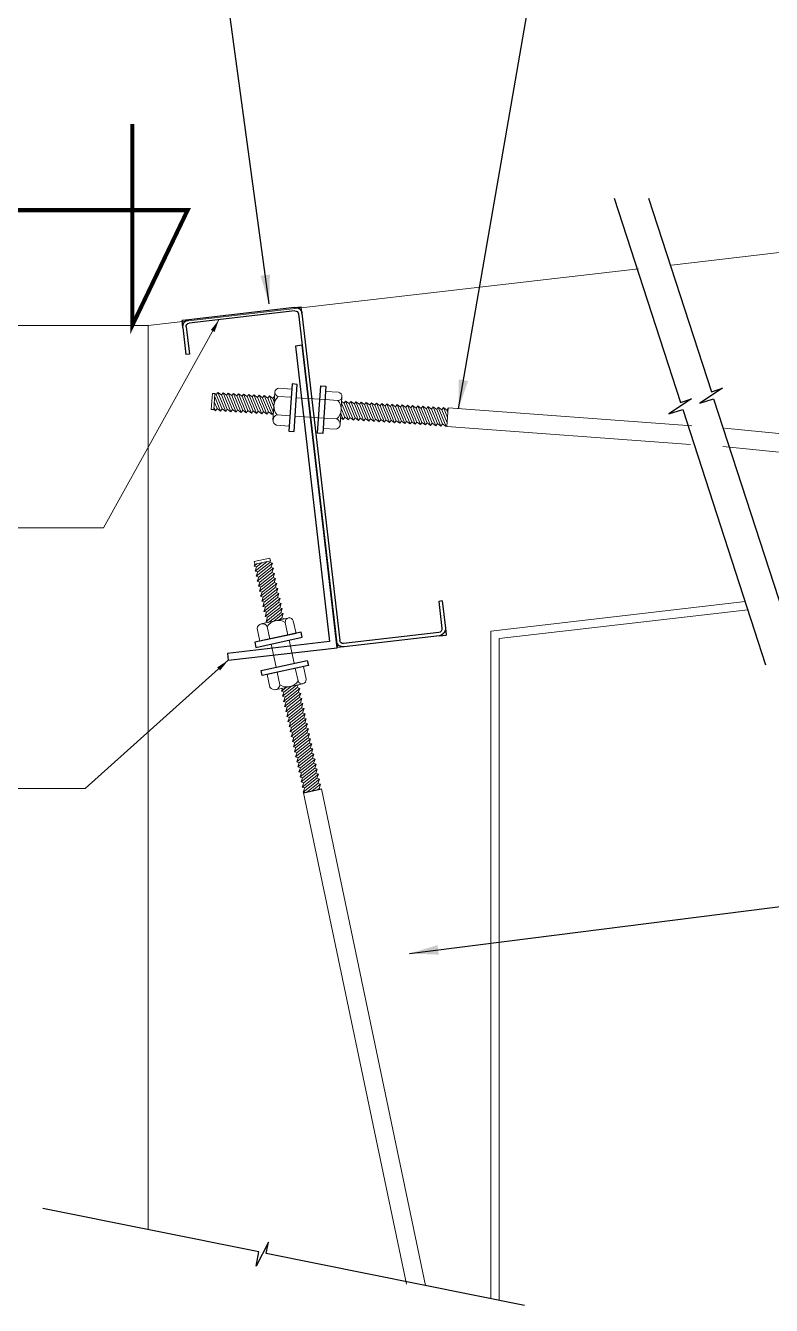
# Model space of a CAD drawing. Header units: millimetres. Extents: x 591978 to 1200763, y 19941 to 205918.
# Drawn here: x 743091 to 748878, y 132332 to 142262 of the extents above; entities that cross this region are included whole.
import ezdxf
from ezdxf.lldxf.tags import DXFTag

# ---------------------------------------------------------------- set-up
doc = ezdxf.new("R2010")
doc.units = ezdxf.units.MM
doc.header["$LTSCALE"] = 790
doc.header["$MEASUREMENT"] = 0
doc.linetypes.add('HIDDEN', pattern=[0.375, 0.25, -0.125])
doc.layers.add('DIM', color=2, linetype='Continuous')
doc.layers.add('STEEL', color=4, linetype='Continuous')
doc.layers.add('WEB', color=1, linetype='Continuous', lineweight=15)
doc.styles.add('ROMANS', font='romans.shx')
doc.styles.add('T02', font='SIMPLEX.SHX', dxfattribs={"width": 0.8})
tags = doc.linetypes.add('DASHED2', pattern=[0.375, 0.25, -0.125]).pattern_tags.tags
tags[6:7] = [DXFTag(74, 4), DXFTag(75, 0), DXFTag(340, '0'), DXFTag(46, 1.0), DXFTag(50, 0.0), DXFTag(44, 0.0), DXFTag(45, 0.0)]
tags[4:5] = [DXFTag(74, 4), DXFTag(75, 0), DXFTag(340, '0'), DXFTag(46, 1.0), DXFTag(50, 0.0), DXFTag(44, 0.0), DXFTag(45, 0.0)]
doc.dimstyles.new('DIM-100', dxfattribs={"dimscale": 100, "dimtxt": 2, "dimasz": 1, "dimexe": 1, "dimexo": 1.5, "dimgap": 1, "dimtad": 1, "dimdec": 0, "dimzin": 0, "dimdsep": 46, "dimtxsty": 'ROMANS', "dimcen": 0.09, "dimdle": 1, "dimclrd": 3, "dimclre": 3, "dimclrt": 2, "dimadec": 0, "dimazin": 0, "dimtfac": 0.09, "dimtdec": 0, "dimtix": 1, "dimtmove": 2, "dimatfit": 3, "dimfxl": 1, "dimtolj": 1, "dimtzin": 0, "dimlwd": 9, "dimlwe": 9, "dimarcsym": 0})
doc.dimstyles.new('DIM-150', dxfattribs={"dimscale": 150, "dimtxt": 2, "dimasz": 1.5, "dimexe": 0.5, "dimexo": 0.5, "dimgap": 0.5, "dimtad": 1, "dimdec": 0, "dimzin": 0, "dimdsep": 46, "dimtxsty": 'T02', "dimcen": 1, "dimclrd": 3, "dimclre": 3, "dimclrt": 2, "dimadec": 0, "dimazin": 0, "dimtfac": 1, "dimtdec": 0, "dimtmove": 2, "dimatfit": 3, "dimfxl": 1, "dimtolj": 1, "dimtzin": 0, "dimlwd": -1, "dimlwe": -1, "dimarcsym": 0})

# ---------------------------------------------------------------- blocks, each defined once
blk = doc.blocks.new('DWW')
at = {"layer": 'STEEL', "color": 8, "linetype": 'HIDDEN', "ltscale": 0.05}
for p, q in [((2, 127.14), (-2, 127.14)), ((-2, 123.14), (-2, 127.14)), ((58, 127.14), (62, 127.14)), ((62, 123.14), (62, 127.14)), ((-70, -68.86), (-70, -72.86)), ((-66, -72.86), (-70, -72.86)), ((-4, -72.86), (0, -72.86)), ((0, -68.86), (0, -72.86))]:
    blk.add_line(p, q, dxfattribs=at)
at = {"layer": 'STEEL', "color": 20}
for p, q in [((58, 127.14), (2, 127.14)), ((-2, -68.86), (-2, 123.14)), ((0, -68.86), (0, 123.14)), ((58, 125.14), (2, 125.14)), ((60, 107.14), (60, 123.14)), ((62, 107.14), (62, 123.14)), ((62, 107.14), (60, 107.14)), ((-70, -68.86), (-70, -52.86)), ((-68, -52.86), (-70, -52.86)), ((-68, -68.86), (-68, -52.86)), ((-4, -70.86), (-66, -70.86)), ((-4, -72.86), (-66, -72.86))]:
    blk.add_line(p, q, dxfattribs=at)
for centre, radius, start, end in [((2, 123.14), 4, 90, 180), ((58, 123.14), 4, 0, 90), ((2, 123.14), 2, 90, 180), ((58, 123.14), 2, 0, 90), ((-66, -68.86), 4, 180, 270), ((-66, -68.86), 2, 180, 270), ((-4, -68.86), 2, 270, 0), ((-4, -68.86), 4, 270, 0)]:
    blk.add_arc(centre, radius, start, end, dxfattribs=at)
blk = doc.blocks.new('PURLIN')
at = {"color": 2}
blk.add_blockref('DWW', (274100.12, 569500.08), dxfattribs=at)

msp = doc.modelspace()

# ---------------------------------------------------------------- linework, layer by layer
at = {"color": 0, "lineweight": 13}
for p, q in [((748261.4, 139156.3), (746369.9, 139295.4)), ((748249.5, 139013.2), (746360.2, 139152.2)), ((748514.7, 139139.1), (750770.9, 138915.1)), ((748502.7, 138996), (750758.9, 138772)), ((745247.2, 136309.2), (746047, 132496.5)), ((745387.3, 136339.7), (746194, 132486.6))]:
    msp.add_line(p, q, dxfattribs=at)
msp.add_line((745247.2, 136309.2), (745387.3, 136339.7))
at = {"const_width": 31.6}
msp.add_lwpolyline([(739071.3, 140830.1), (744347.9, 140830.1), (743918, 139934.3), (743918, 141498.1)], dxfattribs=at)
at = {"color": 0}
for points in [[(747658.1, 140923.2), (748172.4, 139338.7), (748258.2, 139366.6), (748083, 139250), (748189.9, 139284.7), (748833.3, 137302.7)], [(747924.9, 140923.2), (748412.7, 139420.5), (748498.4, 139448.3), (748323.3, 139331.8), (748430.2, 139366.4), (749077.2, 137373.2)], [(746961.2, 132332.1), (744957.6, 132735.4), (744975.4, 132823.9), (744879.7, 132636.5), (744901.9, 132746.6), (743223.9, 133084.4)]]:
    msp.add_lwpolyline(points, dxfattribs=at)
at = {"color": 2}
for points in [[(745134.3, 139115.3), (745174.1, 139112.6), (745199, 139478.8), (745159.2, 139481.5)], [(745396.7, 139097.5), (745356.9, 139100.2), (745381.8, 139466.4), (745421.6, 139463.7)], [(744869.6, 137477.1), (744878.1, 137438.1), (745236.7, 137516.2), (745228.3, 137555.2)], [(744926.3, 137219.3), (744917.8, 137258.3), (745276.5, 137336.4), (745285, 137297.4)]]:
    msp.add_lwpolyline(points, close=True, dxfattribs=at)
at = {"layer": 'DIM', "color": 2}
msp.add_lwpolyline([(744657.2, 137390.6), (744663.3, 137337.8), (745508.8, 137435.6), (745237.3, 139781.5), (745184.5, 139775.4), (745449.9, 137482.4)], close=True, dxfattribs=at)
at = {"layer": 'WEB', "color": 6, "linetype": 'DASHED2', "lineweight": 13}
for p, q in [((748104, 140404.5), (754582.3, 141154.4)), ((744042.1, 139934.3), (747846.9, 140374.7)), ((744042.1, 139934.3), (744042.1, 132919.7)), ((746701.9, 137564.6), (748674.2, 137792.9)), ((746766.8, 137506.8), (748694.6, 137730)), ((746701.9, 137564.6), (746701.9, 132384.3)), ((746766.8, 137506.8), (746766.8, 132371.3))]:
    msp.add_line(p, q, dxfattribs=at)
at = {"layer": 'WEB', "color": 4, "linetype": 'DASHED2', "lineweight": 13}
msp.add_line((744042.1, 139934.3), (741912.1, 139934.3), dxfattribs=at)
at = {"layer": 'WEB', "lineweight": 13}
for p, q in [((745056.2, 139448.5), (745156.5, 139441.7)), ((745137, 139155.1), (745156.5, 139441.7)), ((745399.4, 139137.3), (745418.9, 139423.9)), ((745519.2, 139417.1), (745418.9, 139423.9)), ((744531.6, 139284.6), (744540, 139408.8)), ((744559.6, 139407.5), (744540, 139408.8)), ((744559.6, 139407.5), (744551.2, 139283.3)), ((744559.6, 139407.5), (744570.6, 139399.5)), ((744570.6, 139399.5), (744583, 139416.7)), ((744583, 139416.7), (744610.5, 139396.8)), ((744610.5, 139396.8), (744622.9, 139414)), ((744622.9, 139414), (744650.5, 139394.1)), ((744650.5, 139394.1), (744662.8, 139411.3)), ((744662.8, 139411.3), (744690.4, 139391.4)), ((744690.4, 139391.4), (744702.8, 139408.6)), ((744702.8, 139408.6), (744730.3, 139388.7)), ((744730.3, 139388.7), (744742.7, 139405.9)), ((744742.7, 139405.9), (744770.3, 139386)), ((744770.3, 139386), (744782.6, 139403.1)), ((744782.6, 139403.1), (744810.2, 139383.3)), ((744810.2, 139383.3), (744822.6, 139400.4)), ((744822.6, 139400.4), (744850.1, 139380.6)), ((744850.1, 139380.6), (744862.5, 139397.7)), ((744862.5, 139397.7), (744890.1, 139377.9)), ((744890.1, 139377.9), (744902.4, 139395)), ((744902.4, 139395), (744930, 139375.1)), ((744930, 139375.1), (744942.4, 139392.3)), ((744942.4, 139392.3), (744969.9, 139372.4)), ((744969.9, 139372.4), (744982.3, 139389.6)), ((744982.3, 139389.6), (745009.9, 139369.7)), ((745009.9, 139369.7), (745022.2, 139386.9)), ((745010.5, 139199.7), (745025.1, 139414.6)), ((745051.9, 139384.9), (745152.2, 139378)), ((745192, 139375.3), (745414.5, 139360.2)), ((745514.8, 139353.4), (745414.5, 139360.2)), ((745530.8, 139164.4), (745545.4, 139379.3)), ((745543.1, 139345.8), (745562, 139332.2)), ((745562, 139332.2), (745574.4, 139349.4)), ((745574.4, 139349.4), (745601.9, 139329.5)), ((745601.9, 139329.5), (745614.3, 139346.7)), ((745614.3, 139346.7), (745641.9, 139326.8)), ((745641.9, 139326.8), (745654.2, 139344)), ((745654.2, 139344), (745681.8, 139324.1)), ((745681.8, 139324.1), (745694.2, 139341.2)), ((745694.2, 139341.2), (745721.7, 139321.4)), ((745721.7, 139321.4), (745734.1, 139338.5)), ((745734.1, 139338.5), (745761.7, 139318.7)), ((745761.7, 139318.7), (745774, 139335.8)), ((745774, 139335.8), (745801.6, 139316)), ((745801.6, 139316), (745814, 139333.1)), ((745814, 139333.1), (745841.5, 139313.2)), ((745841.5, 139313.2), (745853.9, 139330.4)), ((745853.9, 139330.4), (745881.5, 139310.5)), ((745881.5, 139310.5), (745893.8, 139327.7)), ((745893.8, 139327.7), (745921.4, 139307.8)), ((745921.4, 139307.8), (745933.8, 139325)), ((745933.8, 139325), (745961.3, 139305.1)), ((745961.3, 139305.1), (745973.7, 139322.3)), ((745973.7, 139322.3), (746001.3, 139302.4)), ((744551.2, 139283.3), (744531.6, 139284.6)), ((744551.2, 139283.3), (744563.9, 139274.2)), ((744563.9, 139274.2), (744576.2, 139291.3)), ((744576.2, 139291.3), (744603.8, 139271.4)), ((744603.8, 139271.4), (744616.2, 139288.6)), ((744616.2, 139288.6), (744643.8, 139268.7)), ((744643.8, 139268.7), (744656.1, 139285.9)), ((744656.1, 139285.9), (744683.7, 139266)), ((744683.7, 139266), (744696, 139283.2)), ((744696, 139283.2), (744723.6, 139263.3)), ((744723.6, 139263.3), (744736, 139280.5)), ((744736, 139280.5), (744763.6, 139260.6)), ((744763.6, 139260.6), (744775.9, 139277.8)), ((744775.9, 139277.8), (744803.5, 139257.9)), ((744803.5, 139257.9), (744815.8, 139275)), ((744815.8, 139275), (744843.4, 139255.2)), ((744843.4, 139255.2), (744855.8, 139272.3)), ((744855.8, 139272.3), (744883.4, 139252.5)), ((744883.4, 139252.5), (744895.7, 139269.6)), ((744895.7, 139269.6), (744923.3, 139249.7)), ((744923.3, 139249.7), (744935.6, 139266.9)), ((744935.6, 139266.9), (744963.2, 139247)), ((744963.2, 139247), (744975.6, 139264.2)), ((744975.6, 139264.2), (745003.2, 139244.3)), ((745003.2, 139244.3), (745015.5, 139261.5)), ((745042.2, 139241.7), (745142.4, 139234.9)), ((745182.3, 139232.2), (745404.8, 139217)), ((745534.7, 139221.7), (745555.3, 139206.8)), ((745555.3, 139206.8), (745567.6, 139224)), ((745567.6, 139224), (745595.2, 139204.1)), ((745595.2, 139204.1), (745607.6, 139221.3)), ((745607.6, 139221.3), (745635.1, 139201.4)), ((746001.3, 139302.4), (746013.6, 139319.5)), ((746013.6, 139319.5), (746041.2, 139299.7)), ((746041.2, 139299.7), (746053.6, 139316.8)), ((746053.6, 139316.8), (746081.1, 139297)), ((746081.1, 139297), (746093.5, 139314.1)), ((746093.5, 139314.1), (746121.1, 139294.3)), ((746121.1, 139294.3), (746133.4, 139311.4)), ((746133.4, 139311.4), (746161, 139291.5)), ((746161, 139291.5), (746173.4, 139308.7)), ((746173.4, 139308.7), (746200.9, 139288.8)), ((746200.9, 139288.8), (746213.3, 139306)), ((746213.3, 139306), (746240.9, 139286.1)), ((746240.9, 139286.1), (746253.2, 139303.3)), ((746253.2, 139303.3), (746280.8, 139283.4)), ((746280.8, 139283.4), (746293.2, 139300.6)), ((746293.2, 139300.6), (746320.7, 139280.7)), ((746320.7, 139280.7), (746333.1, 139297.9)), ((746333.1, 139297.9), (746360.7, 139278)), ((746360.2, 139152.2), (746369.9, 139295.4)), ((746360.7, 139278), (746369.5, 139290.3)), ((745036.7, 139161.9), (745137, 139155.1)), ((745499.7, 139130.5), (745399.4, 139137.3)), ((745505.1, 139210.2), (745404.8, 139217)), ((745635.1, 139201.4), (745647.5, 139218.6)), ((745647.5, 139218.6), (745675.1, 139198.7)), ((745675.1, 139198.7), (745687.4, 139215.8)), ((745687.4, 139215.8), (745715, 139196)), ((745715, 139196), (745727.4, 139213.1)), ((745727.4, 139213.1), (745754.9, 139193.3)), ((745754.9, 139193.3), (745767.3, 139210.4)), ((745767.3, 139210.4), (745794.9, 139190.6)), ((745794.9, 139190.6), (745807.2, 139207.7)), ((745807.2, 139207.7), (745834.8, 139187.8)), ((745834.8, 139187.8), (745847.2, 139205)), ((745847.2, 139205), (745874.7, 139185.1)), ((745874.7, 139185.1), (745887.1, 139202.3)), ((745874.7, 139185.1), (745876.3, 139187.3)), ((745887.1, 139202.3), (745914.7, 139182.4)), ((745914.7, 139182.4), (745927, 139199.6)), ((745927, 139199.6), (745954.6, 139179.7)), ((745954.6, 139179.7), (745967, 139196.9)), ((745967, 139196.9), (745994.5, 139177)), ((745994.5, 139177), (746006.9, 139194.2)), ((746006.9, 139194.2), (746034.5, 139174.3)), ((746034.5, 139174.3), (746046.8, 139191.4)), ((746046.8, 139191.4), (746074.4, 139171.6)), ((746074.4, 139171.6), (746086.8, 139188.7)), ((746086.8, 139188.7), (746114.3, 139168.9)), ((746114.3, 139168.9), (746126.7, 139186)), ((746126.7, 139186), (746154.3, 139166.2)), ((746154.3, 139166.2), (746166.6, 139183.3)), ((746166.6, 139183.3), (746194.2, 139163.4)), ((746194.2, 139163.4), (746206.6, 139180.6)), ((746206.6, 139180.6), (746234.1, 139160.7)), ((746234.1, 139160.7), (746246.5, 139177.9)), ((746234.1, 139160.7), (746235.7, 139162.9)), ((746246.5, 139177.9), (746274.1, 139158)), ((746274.1, 139158), (746286.4, 139175.2)), ((746286.4, 139175.2), (746314, 139155.3)), ((746314, 139155.3), (746326.4, 139172.5)), ((746326.4, 139172.5), (746353.9, 139152.6)), ((746353.9, 139152.6), (746360.8, 139162.2)), ((744864.4, 138103.1), (744986, 138129.6)), ((744990.2, 138110.4), (744986, 138129.6)), ((744868.6, 138084), (744863.3, 138069.2)), ((744863.3, 138069.2), (744883.3, 138062.1)), ((744868.6, 138084), (744864.4, 138103.1)), ((744990.2, 138110.4), (744868.6, 138084)), ((744883.3, 138062.1), (744871.9, 138030.1)), ((744871.9, 138030.1), (744891.8, 138023)), ((744990.2, 138110.4), (744985.7, 138097.7)), ((744985.7, 138097.7), (745005.6, 138090.6)), ((745005.6, 138090.6), (744994.2, 138058.6)), ((744994.2, 138058.6), (745014.1, 138051.5)), ((745014.1, 138051.5), (745002.7, 138019.4)), ((744891.8, 138023), (744880.4, 137991)), ((744880.4, 137991), (744900.3, 137983.9)), ((744900.3, 137983.9), (744888.9, 137951.9)), ((744888.9, 137951.9), (744908.8, 137944.8)), ((744908.8, 137944.8), (744897.4, 137912.8)), ((745002.7, 138019.4), (745022.6, 138012.3)), ((745022.6, 138012.3), (745011.2, 137980.3)), ((745011.2, 137980.3), (745031.1, 137973.2)), ((745031.1, 137973.2), (745019.7, 137941.2)), ((745019.7, 137941.2), (745039.6, 137934.1)), ((745039.6, 137934.1), (745028.2, 137902.1)), ((744897.4, 137912.8), (744917.3, 137905.7)), ((744917.3, 137905.7), (744905.9, 137873.7)), ((744905.9, 137873.7), (744925.8, 137866.6)), ((744925.8, 137866.6), (744914.4, 137834.5)), ((744914.4, 137834.5), (744934.3, 137827.4)), ((745028.2, 137902.1), (745048.1, 137895)), ((745048.1, 137895), (745036.7, 137863)), ((745036.7, 137863), (745056.7, 137855.9)), ((745056.7, 137855.9), (745045.2, 137823.9)), ((744934.3, 137827.4), (744922.9, 137795.4)), ((744922.9, 137795.4), (744942.9, 137788.3)), ((744942.9, 137788.3), (744931.5, 137756.3)), ((744931.5, 137756.3), (744951.4, 137749.2)), ((744951.4, 137749.2), (744940, 137717.2)), ((745045.2, 137823.9), (745065.2, 137816.8)), ((745065.2, 137816.8), (745053.8, 137784.8)), ((745053.8, 137784.8), (745073.7, 137777.7)), ((745073.7, 137777.7), (745062.3, 137745.7)), ((745062.3, 137745.7), (745082.2, 137738.6)), ((745082.2, 137738.6), (745070.8, 137706.6)), ((744916.2, 137619.5), (745126.7, 137665.3)), ((744940, 137717.2), (744959.9, 137710.1)), ((744959.9, 137710.1), (744948.5, 137678.1)), ((744948.5, 137678.1), (744968.4, 137671)), ((744968.4, 137671), (744957, 137639)), ((744957, 137639), (744976.9, 137631.9)), ((745070.8, 137706.6), (745090.7, 137699.5)), ((745090.7, 137699.5), (745079.3, 137667.5)), ((745079.3, 137667.5), (745099.2, 137660.4)), ((745167.9, 137644.9), (745189.3, 137546.7)), ((744887.2, 137583.8), (744908.6, 137485.6)), ((744908.6, 137485.6), (745189.3, 137546.7)), ((744965.3, 137600.8), (744986.7, 137502.6)), ((744978.4, 137540.5), (744986.7, 137502.6)), ((745105.5, 137631.3), (745126.9, 137533.1)), ((745118.7, 137571), (745126.9, 137533.1)), ((744995.8, 137463.7), (745034.9, 137283.8)), ((745136, 137494.2), (745175.1, 137314.3)), ((744965.3, 137227.8), (745246, 137288.9)), ((745064.8, 137146.6), (745043.4, 137244.8)), ((745205, 137177.1), (745183.6, 137275.3)), ((745267.4, 137190.7), (745246, 137288.9)), ((744986.7, 137129.6), (744965.3, 137227.8)), ((745027.9, 137109.2), (745238.4, 137155)), ((745205.6, 137147.8), (745197.8, 137125.9)), ((745084, 137121.4), (745075.5, 137097.5)), ((745075.5, 137097.5), (745095.4, 137090.4)), ((745095.4, 137090.4), (745084, 137058.4)), ((745084, 137058.4), (745103.9, 137051.3)), ((745103.9, 137051.3), (745092.5, 137019.2)), ((745197.8, 137125.9), (745217.7, 137118.8)), ((745217.7, 137118.8), (745206.3, 137086.8)), ((745206.3, 137086.8), (745226.2, 137079.7)), ((745226.2, 137079.7), (745214.8, 137047.7)), ((745214.8, 137047.7), (745234.7, 137040.6)), ((745234.7, 137040.6), (745223.3, 137008.6)), ((745092.5, 137019.2), (745112.4, 137012.1)), ((745112.4, 137012.1), (745101, 136980.1)), ((745101, 136980.1), (745120.9, 136973)), ((745120.9, 136973), (745109.5, 136941)), ((745109.5, 136941), (745129.5, 136933.9)), ((745223.3, 137008.6), (745243.2, 137001.5)), ((745243.2, 137001.5), (745231.8, 136969.5)), ((745231.8, 136969.5), (745251.8, 136962.4)), ((745251.8, 136962.4), (745240.3, 136930.4)), ((745129.5, 136933.9), (745118, 136901.9)), ((745118, 136901.9), (745138, 136894.8)), ((745138, 136894.8), (745126.6, 136862.8)), ((745126.6, 136862.8), (745146.5, 136855.7)), ((745146.5, 136855.7), (745135.1, 136823.7)), ((745240.3, 136930.4), (745260.3, 136923.3)), ((745260.3, 136923.3), (745248.9, 136891.3)), ((745248.9, 136891.3), (745268.8, 136884.2)), ((745268.8, 136884.2), (745257.4, 136852.2)), ((745257.4, 136852.2), (745277.3, 136845.1)), ((745277.3, 136845.1), (745265.9, 136813)), ((745135.1, 136823.7), (745155, 136816.6)), ((745155, 136816.6), (745143.6, 136784.6)), ((745143.6, 136784.6), (745163.5, 136777.5)), ((745143.6, 136784.6), (745146.1, 136783.7)), ((745163.5, 136777.5), (745152.1, 136745.5)), ((745152.1, 136745.5), (745172, 136738.4)), ((745265.9, 136813), (745285.8, 136806)), ((745285.8, 136806), (745274.4, 136773.9)), ((745274.4, 136773.9), (745294.3, 136766.8)), ((745294.3, 136766.8), (745282.9, 136734.8)), ((745172, 136738.4), (745160.6, 136706.4)), ((745160.6, 136706.4), (745180.5, 136699.3)), ((745180.5, 136699.3), (745169.1, 136667.3)), ((745169.1, 136667.3), (745189, 136660.2)), ((745189, 136660.2), (745177.6, 136628.2)), ((745282.9, 136734.8), (745302.8, 136727.7)), ((745302.8, 136727.7), (745291.4, 136695.7)), ((745291.4, 136695.7), (745311.4, 136688.6)), ((745311.4, 136688.6), (745299.9, 136656.6)), ((745299.9, 136656.6), (745319.9, 136649.5)), ((745319.9, 136649.5), (745308.5, 136617.5)), ((745177.6, 136628.2), (745197.6, 136621.1)), ((745197.6, 136621.1), (745186.2, 136589)), ((745186.2, 136589), (745206.1, 136581.9)), ((745206.1, 136581.9), (745194.7, 136549.9)), ((745194.7, 136549.9), (745214.6, 136542.8)), ((745214.6, 136542.8), (745203.2, 136510.8)), ((745308.5, 136617.5), (745328.4, 136610.4)), ((745328.4, 136610.4), (745317, 136578.4)), ((745317, 136578.4), (745336.9, 136571.3)), ((745336.9, 136571.3), (745325.5, 136539.3)), ((745203.2, 136510.8), (745223.1, 136503.7)), ((745223.1, 136503.7), (745211.7, 136471.7)), ((745211.7, 136471.7), (745231.6, 136464.6)), ((745231.6, 136464.6), (745220.2, 136432.6)), ((745325.5, 136539.3), (745345.4, 136532.2)), ((745345.4, 136532.2), (745334, 136500.2)), ((745334, 136500.2), (745353.9, 136493.1)), ((745353.9, 136493.1), (745342.5, 136461.1)), ((745342.5, 136461.1), (745362.4, 136454)), ((745362.4, 136454), (745351, 136422)), ((745220.2, 136432.6), (745240.1, 136425.5)), ((745220.2, 136432.6), (745222.7, 136431.7)), ((745240.1, 136425.5), (745228.7, 136393.5)), ((745228.7, 136393.5), (745248.6, 136386.4)), ((745248.6, 136386.4), (745237.2, 136354.4)), ((745237.2, 136354.4), (745257.2, 136347.3)), ((745257.2, 136347.3), (745245.7, 136315.3)), ((745351, 136422), (745370.9, 136414.9)), ((745370.9, 136414.9), (745359.5, 136382.8)), ((745359.5, 136382.8), (745379.5, 136375.7)), ((745379.5, 136375.7), (745368.1, 136343.7)), ((745368.1, 136343.7), (745382.4, 136338.6)), ((745245.7, 136315.3), (745256.9, 136311.3)), ((745247.1, 136309.2), (745387.3, 136339.7))]:
    msp.add_line(p, q, dxfattribs=at)
at = {"layer": 'WEB', "color": 8, "lineweight": 13}
for p, q in [((744555.2, 139342.5), (744576.2, 139291.3)), ((744558, 139383.1), (744603.8, 139271.4)), ((744570.6, 139399.5), (744616.2, 139288.6)), ((744583, 139416.7), (744643.8, 139268.7)), ((744610.5, 139396.8), (744656.1, 139285.9)), ((744622.9, 139414), (744683.7, 139266)), ((744650.5, 139394.1), (744696, 139283.2)), ((744662.8, 139411.3), (744723.6, 139263.3)), ((744690.4, 139391.4), (744736, 139280.5)), ((744702.8, 139408.6), (744763.6, 139260.6)), ((744730.3, 139388.7), (744775.9, 139277.8)), ((744742.7, 139405.9), (744803.5, 139257.9)), ((744770.3, 139386), (744815.8, 139275)), ((744782.6, 139403.1), (744843.4, 139255.2)), ((744810.2, 139383.3), (744855.8, 139272.3)), ((744822.6, 139400.4), (744883.4, 139252.5)), ((744850.1, 139380.6), (744895.7, 139269.6)), ((744862.5, 139397.7), (744923.3, 139249.7)), ((744890.1, 139377.9), (744935.6, 139266.9)), ((744902.4, 139395), (744963.2, 139247)), ((744930, 139375.1), (744975.6, 139264.2)), ((744942.4, 139392.3), (745003.2, 139244.3)), ((744969.9, 139372.4), (745015.5, 139261.5)), ((744982.3, 139389.6), (745017.6, 139303.7)), ((745009.9, 139369.7), (745020.3, 139344.3)), ((745542.2, 139333), (745595.2, 139204.1)), ((745562, 139332.2), (745607.6, 139221.3)), ((745574.4, 139349.4), (745635.1, 139201.4)), ((745601.9, 139329.5), (745647.5, 139218.6)), ((745614.3, 139346.7), (745675.1, 139198.7)), ((745641.9, 139326.8), (745687.4, 139215.8)), ((745654.2, 139344), (745715, 139196)), ((745681.8, 139324.1), (745727.4, 139213.1)), ((745694.2, 139341.2), (745754.9, 139193.3)), ((745721.7, 139321.4), (745767.3, 139210.4)), ((745734.1, 139338.5), (745794.9, 139190.6)), ((745774, 139335.8), (745834.8, 139187.8)), ((745814, 139333.1), (745874.7, 139185.1)), ((745853.9, 139330.4), (745914.7, 139182.4)), ((745893.8, 139327.7), (745954.6, 139179.7)), ((745933.8, 139325), (745994.5, 139177)), ((745933.8, 139325), (745994.5, 139177)), ((745973.7, 139322.3), (746034.5, 139174.3)), ((744552.4, 139302), (744563.9, 139274.2)), ((745536.7, 139251.9), (745555.3, 139206.8)), ((745539.5, 139292.5), (745567.6, 139224)), ((745761.7, 139318.7), (745807.2, 139207.7)), ((745801.6, 139316), (745847.2, 139205)), ((745841.5, 139313.2), (745887.1, 139202.3)), ((745881.5, 139310.5), (745927, 139199.6)), ((745921.4, 139307.8), (745967, 139196.9)), ((745961.3, 139305.1), (746006.9, 139194.2)), ((746001.3, 139302.4), (746046.8, 139191.4)), ((746013.6, 139319.5), (746074.4, 139171.6)), ((746041.2, 139299.7), (746086.8, 139188.7)), ((746053.6, 139316.8), (746114.3, 139168.9)), ((746081.1, 139297), (746126.7, 139186)), ((746093.5, 139314.1), (746154.3, 139166.2)), ((746121.1, 139294.3), (746166.6, 139183.3)), ((746133.4, 139311.4), (746194.2, 139163.4)), ((746161, 139291.5), (746206.6, 139180.6)), ((746173.4, 139308.7), (746234.1, 139160.7)), ((746200.9, 139288.8), (746246.5, 139177.9)), ((746213.3, 139306), (746274.1, 139158)), ((746240.9, 139286.1), (746286.4, 139175.2)), ((746253.2, 139303.3), (746314, 139155.3)), ((746280.8, 139283.4), (746326.4, 139172.5)), ((746293.2, 139300.6), (746353.9, 139152.6)), ((746320.7, 139280.7), (746362.1, 139180.1)), ((746333.1, 139297.9), (746364.8, 139220.6)), ((746360.7, 139278), (746367.6, 139261.2)), ((744886.9, 138087.9), (744863.3, 138069.2)), ((744966.3, 138105.2), (744871.9, 138030.1)), ((745005.6, 138090.6), (744880.4, 137991)), ((744926.6, 138096.6), (744883.3, 138062.1)), ((745014.1, 138051.5), (744888.9, 137951.9)), ((744985.7, 138097.7), (744891.8, 138023)), ((744994.2, 138058.6), (744900.3, 137983.9)), ((745022.6, 138012.3), (744897.4, 137912.8)), ((745031.1, 137973.2), (744905.9, 137873.7)), ((745002.7, 138019.4), (744908.8, 137944.8)), ((745039.6, 137934.1), (744914.4, 137834.5)), ((745011.2, 137980.3), (744917.3, 137905.7)), ((745019.7, 137941.2), (744925.8, 137866.6)), ((745048.1, 137895), (744922.9, 137795.4)), ((745056.7, 137855.9), (744931.5, 137756.3)), ((745028.2, 137902.1), (744934.3, 137827.4)), ((745036.7, 137863), (744942.9, 137788.3)), ((745065.2, 137816.8), (744940, 137717.2)), ((745073.7, 137777.7), (744948.5, 137678.1)), ((745045.2, 137823.9), (744951.4, 137749.2)), ((745082.2, 137738.6), (744957, 137639)), ((745053.8, 137784.8), (744959.9, 137710.1)), ((745062.3, 137745.7), (744968.4, 137671)), ((745070.8, 137706.6), (744976.9, 137631.9)), ((745090.7, 137699.5), (745018.1, 137641.7)), ((745079.3, 137667.5), (745057.8, 137650.3)), ((745193.1, 137145.1), (745084, 137058.4)), ((745153.4, 137136.5), (745095.4, 137090.4)), ((745113.6, 137127.8), (745075.5, 137097.5)), ((745217.7, 137118.8), (745092.5, 137019.2)), ((745226.2, 137079.7), (745101, 136980.1)), ((745197.8, 137125.9), (745103.9, 137051.3)), ((745234.7, 137040.6), (745109.5, 136941)), ((745206.3, 137086.8), (745112.4, 137012.1)), ((745214.8, 137047.7), (745120.9, 136973)), ((745243.2, 137001.5), (745118, 136901.9)), ((745251.8, 136962.4), (745126.6, 136862.8)), ((745223.3, 137008.6), (745129.5, 136933.9)), ((745231.8, 136969.5), (745138, 136894.8)), ((745260.3, 136923.3), (745135.1, 136823.7)), ((745268.8, 136884.2), (745143.6, 136784.6)), ((745240.3, 136930.4), (745146.5, 136855.7)), ((745277.3, 136845.1), (745152.1, 136745.5)), ((745248.9, 136891.3), (745155, 136816.6)), ((745257.4, 136852.2), (745163.5, 136777.5)), ((745285.8, 136806), (745160.6, 136706.4)), ((745294.3, 136766.8), (745169.1, 136667.3)), ((745294.3, 136766.8), (745169.1, 136667.3)), ((745265.9, 136813), (745172, 136738.4)), ((745274.4, 136773.9), (745180.5, 136699.3)), ((745302.8, 136727.7), (745177.6, 136628.2)), ((745311.4, 136688.6), (745186.2, 136589)), ((745282.9, 136734.8), (745189, 136660.2)), ((745319.9, 136649.5), (745194.7, 136549.9)), ((745291.4, 136695.7), (745197.6, 136621.1)), ((745299.9, 136656.6), (745206.1, 136581.9)), ((745328.4, 136610.4), (745203.2, 136510.8)), ((745336.9, 136571.3), (745211.7, 136471.7)), ((745308.5, 136617.5), (745214.6, 136542.8)), ((745317, 136578.4), (745223.1, 136503.7)), ((745345.4, 136532.2), (745220.2, 136432.6)), ((745353.9, 136493.1), (745228.7, 136393.5)), ((745325.5, 136539.3), (745231.6, 136464.6)), ((745362.4, 136454), (745237.2, 136354.4)), ((745334, 136500.2), (745240.1, 136425.5)), ((745342.5, 136461.1), (745248.6, 136386.4)), ((745370.9, 136414.9), (745245.7, 136315.3)), ((745351, 136422), (745257.2, 136347.3)), ((745359.5, 136382.8), (745274.4, 136315.1)), ((745379.5, 136375.7), (745314.1, 136323.8)), ((745368.1, 136343.7), (745353.8, 136332.4))]:
    msp.add_line(p, q, dxfattribs=at)
at = {"layer": 'WEB'}
for centre, radius, start, end in [((745057.1, 139416.5), 32.1, 91.61857, 260.61145), ((745121.5, 139308.2), 103.6, 132.25275, 219.97727), ((745435.5, 139286.9), 103.6, 312.25275, 39.97727), ((745513.9, 139385.5), 32.1, 271.61857, 80.61145), ((745052.6, 139200.9), 42.1, 104.33575, 247.89427), ((745489.3, 139171.2), 42.1, 284.33575, 67.89427), ((745051.3, 137543.1), 103.6, 58.41859, 146.14312), ((745137.4, 137635.1), 32.1, 17.78442, 186.77729), ((744929.1, 137579.4), 42.1, 30.5016, 174.06011), ((745022.9, 137150.9), 42.1, 210.5016, 354.06011), ((745119, 137234.8), 103.6, 238.41859, 326.14312), ((745235.5, 137186.9), 32.1, 197.78442, 6.77729)]:
    msp.add_arc(centre, radius, start, end, dxfattribs=at)

# ---------------------------------------------------------------- block references
at = {"color": 2, "xscale": -13.29907782957789, "yscale": 13.29907782957788, "zscale": 13.29907782957788, "rotation": 186.60290210493}
msp.add_blockref('PURLIN', (-3746653.8, 7243545.2), dxfattribs=at)

# ---------------------------------------------------------------- leaders
at = {"layer": 'DIM', "color": 4}
for points in [[(746450, 139289.2), (747927.3, 147795.5), (748743.1, 147795.5)], [(744980.4, 140103.1), (744406.6, 144334.3), (743924.6, 144334.3)], [(746068.9, 135062.5), (749049.2, 135439.7), (749736.8, 135439.7)]]:
    msp.add_leader(points, dimstyle='DIM-150', dxfattribs=at)
for points in [[(744591.1, 139980.2), (743695.8, 138365), (738571.3, 138365)], [(744663.3, 137337.8), (743551.6, 136343.3), (742816.3, 136343.3)]]:
    msp.add_leader(points, dimstyle='DIM-100', override={"dimgap": 1, "dimtad": 0}, dxfattribs=at)

doc.saveas('drawing.dxf')
